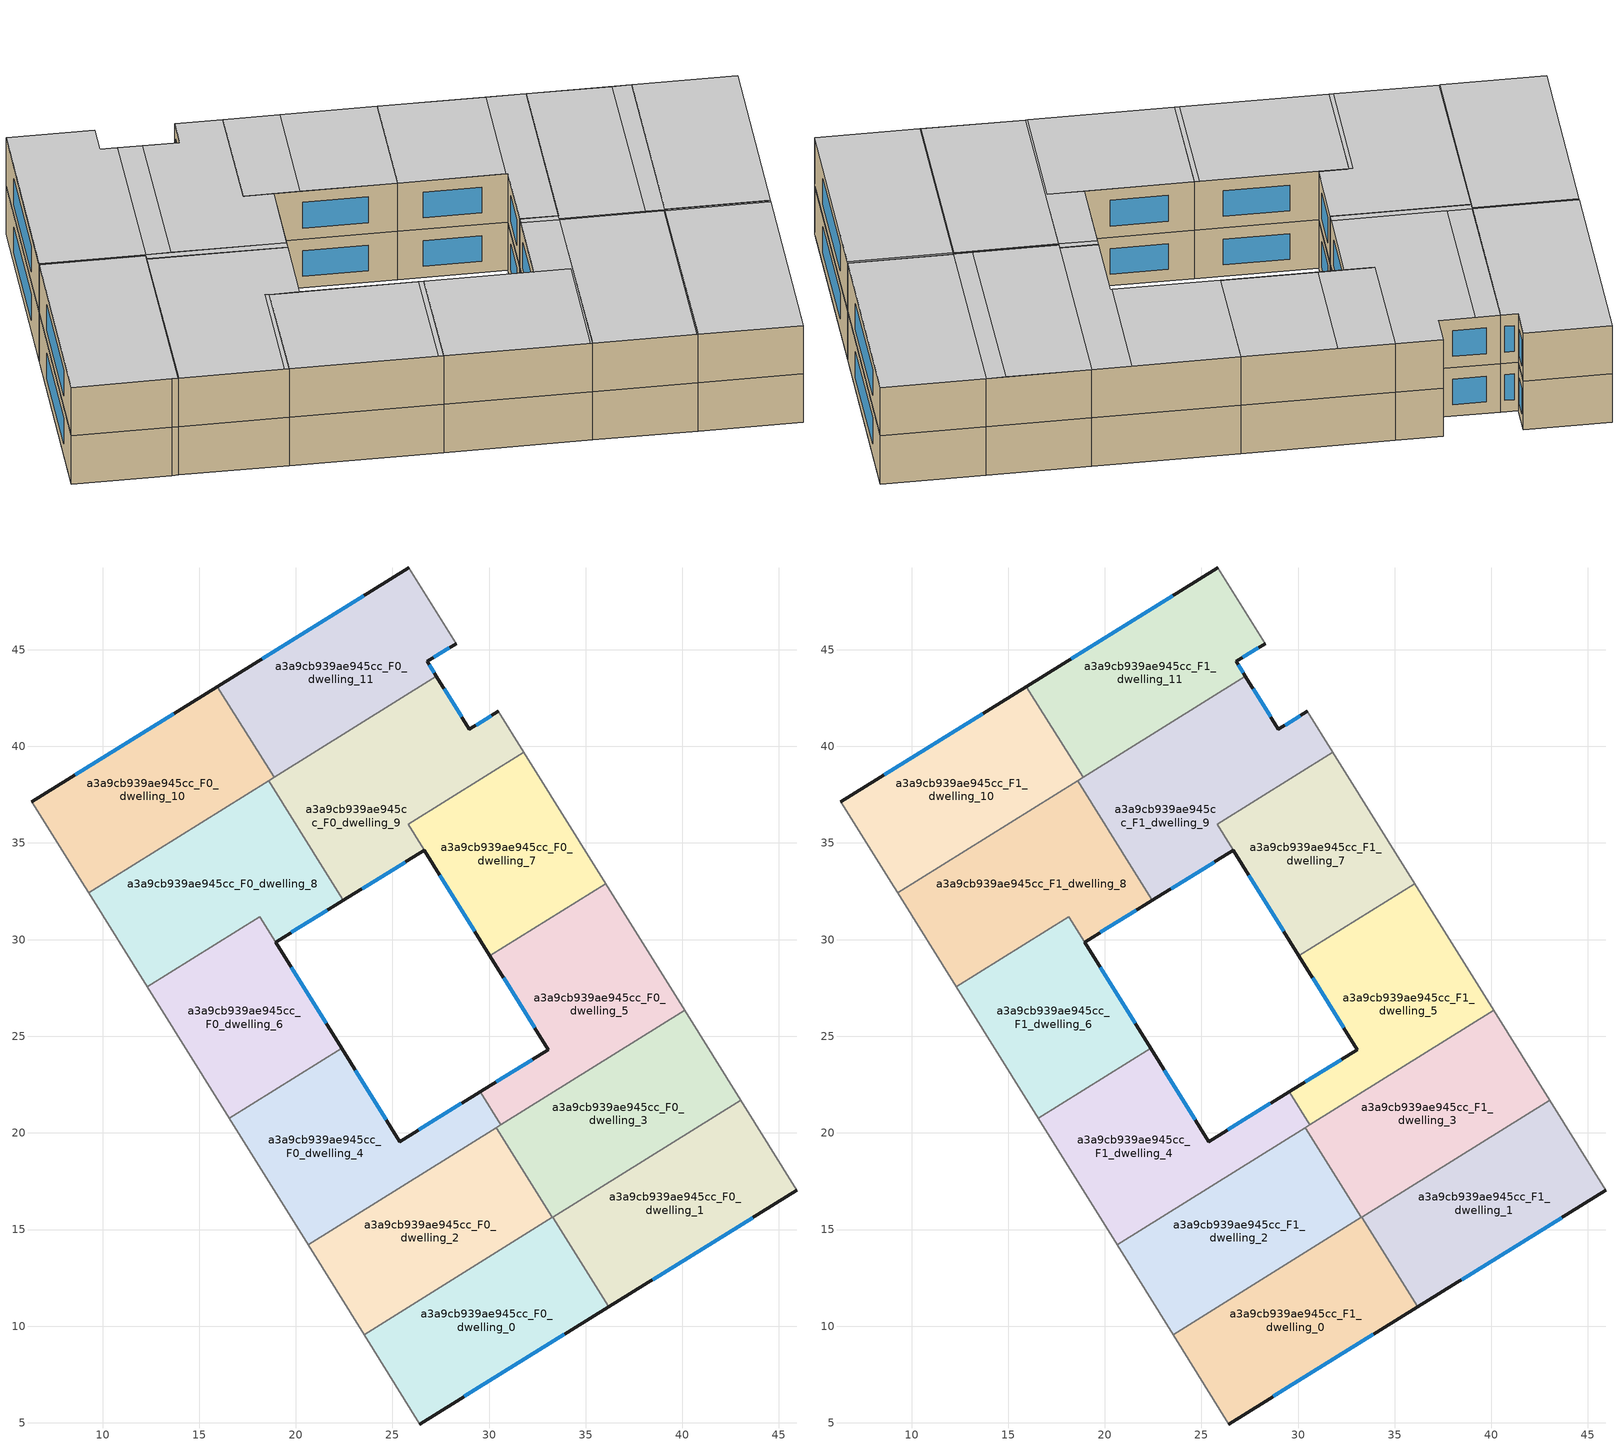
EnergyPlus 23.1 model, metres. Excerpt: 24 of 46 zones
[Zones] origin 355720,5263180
a3a9cb939ae945cc_F0_dwelling_0
 floor ground (EU_floor_Construction): 33.3,15.64 36.2,11 26.41,4.94 23.53,9.55 z0
 wall outside (EU_wall_Construction): 26.41,4.94 36.2,11 z0:3
 wall to a3a9cb939ae945cc_F0_dwelling_1 (EU_wall_Construction): 36.2,11 33.3,15.64 z0:3
 wall adiabatic (EU_wall_Construction): 23.53,9.55 26.41,4.94 z0:3
 wall to a3a9cb939ae945cc_F0_dwelling_2 (EU_wall_Construction): 33.27,15.62 23.53,9.55 z0:3
 wall to a3a9cb939ae945cc_F0_dwelling_3 (EU_wall_Construction): 33.3,15.64 33.27,15.62 z0:3
 window (EU_Window_Construction): 28.71,6.36 33.9,9.57 z0.7:2.3
a3a9cb939ae945cc_F0_dwelling_1
 floor ground (EU_floor_Construction): 43.01,21.69 45.93,17.02 36.2,11 33.3,15.64 z0
 wall outside (EU_wall_Construction): 36.2,11 45.93,17.02 z0:3
 wall adiabatic (EU_wall_Construction): 45.93,17.02 43.01,21.69 z0:3
 wall to a3a9cb939ae945cc_F0_dwelling_3 (EU_wall_Construction): 43.01,21.69 33.3,15.64 z0:3
 window (EU_Window_Construction): 38.48,12.41 43.64,15.61 z0.7:2.3
a3a9cb939ae945cc_F0_dwelling_10
 floor ground (EU_floor_Construction): 15.94,43.09 18.88,38.39 9.29,32.42 9.1,32.72 6.33,37.14 z0
 wall outside (EU_wall_Construction): 15.94,43.09 6.33,37.14 z0:3
 wall to a3a9cb939ae945cc_F0_dwelling_11 (EU_wall_Construction): 18.88,38.39 15.94,43.09 z0:3
 wall adiabatic (EU_wall_Construction): 6.33,37.14 9.1,32.72 9.29,32.42 z0:3
 wall to a3a9cb939ae945cc_F0_dwelling_8 (EU_wall_Construction): 9.29,32.42 18.61,38.22 z0:3
 wall to a3a9cb939ae945cc_F0_dwelling_9 (EU_wall_Construction): 18.61,38.22 18.88,38.39 z0:3
 window (EU_Window_Construction): 13.69,41.7 8.59,38.54 z0.7:2.3
a3a9cb939ae945cc_F0_dwelling_11
 floor ground (EU_floor_Construction): 25.85,49.23 28.29,45.32 26.79,44.39 27.27,43.62 18.88,38.39 15.94,43.09 z0
 wall outside (EU_wall_Construction): 25.85,49.23 15.94,43.09 / 27.27,43.62 26.79,44.39 28.29,45.32 z0:3
 wall adiabatic (EU_wall_Construction): 28.29,45.32 25.85,49.23 z0:3
 wall to a3a9cb939ae945cc_F0_dwelling_9 (EU_wall_Construction): 18.88,38.39 27.27,43.62 z0:3
 window (EU_Window_Construction): 23.52,47.79 18.27,44.54 / 27.15,44.61 27.94,45.1 / 27.16,43.8 26.91,44.21 z0.7:2.3
a3a9cb939ae945cc_F0_dwelling_2
 floor ground (EU_floor_Construction): 30.38,20.27 33.27,15.62 23.53,9.55 20.64,14.2 z0
 wall to a3a9cb939ae945cc_F0_dwelling_3 (EU_wall_Construction): 33.27,15.62 30.38,20.27 z0:3
 wall adiabatic (EU_wall_Construction): 20.64,14.2 23.53,9.55 z0:3
 wall to a3a9cb939ae945cc_F0_dwelling_4 (EU_wall_Construction): 30.38,20.27 20.64,14.2 z0:3
a3a9cb939ae945cc_F0_dwelling_3
 floor ground (EU_floor_Construction): 40.12,26.34 43.01,21.69 33.27,15.62 30.38,20.27 z0
 wall adiabatic (EU_wall_Construction): 43.01,21.69 40.12,26.34 z0:3
 wall to a3a9cb939ae945cc_F0_dwelling_5 (EU_wall_Construction): 40.12,26.34 30.61,20.41 z0:3
 wall to a3a9cb939ae945cc_F0_dwelling_4 (EU_wall_Construction): 30.61,20.42 30.38,20.27 z0:3
a3a9cb939ae945cc_F0_dwelling_4
 floor ground (EU_floor_Construction): 29.54,22.13 30.61,20.42 20.64,14.2 16.55,20.75 22.37,24.38 25.38,19.55 z0
 wall outside (EU_wall_Construction): 29.54,22.13 25.38,19.55 22.37,24.38 z0:3
 wall to a3a9cb939ae945cc_F0_dwelling_5 (EU_wall_Construction): 30.61,20.42 29.54,22.13 z0:3
 wall adiabatic (EU_wall_Construction): 16.55,20.75 20.64,14.2 z0:3
 wall to a3a9cb939ae945cc_F0_dwelling_6 (EU_wall_Construction): 22.37,24.38 16.55,20.75 z0:3
 window (EU_Window_Construction): 24.67,20.68 23.08,23.25 / 28.57,21.52 26.36,20.16 z0.7:2.3
a3a9cb939ae945cc_F0_dwelling_5
 floor ground (EU_floor_Construction): 36.03,32.89 40.12,26.34 30.61,20.42 29.54,22.13 33.07,24.31 30.04,29.16 z0
 wall outside (EU_wall_Construction): 30.04,29.16 33.07,24.31 29.54,22.13 z0:3
 wall adiabatic (EU_wall_Construction): 40.12,26.34 36.03,32.89 z0:3
 wall to a3a9cb939ae945cc_F0_dwelling_7 (EU_wall_Construction): 36.03,32.89 30.05,29.16 z0:3
 window (EU_Window_Construction): 30.75,28.02 32.36,25.45 / 32.24,23.8 30.37,22.64 z0.7:2.3
a3a9cb939ae945cc_F0_dwelling_6
 floor ground (EU_floor_Construction): 18.13,31.18 22.37,24.38 16.55,20.75 12.32,27.56 z0
 wall outside (EU_wall_Construction): 22.37,24.38 18.95,29.86 z0:3
 wall adiabatic (EU_wall_Construction): 12.32,27.56 16.55,20.75 z0:3
 wall to a3a9cb939ae945cc_F0_dwelling_8 (EU_wall_Construction): 18.95,29.86 18.13,31.18 12.32,27.56 z0:3
 window (EU_Window_Construction): 21.57,25.67 19.76,28.57 z0.7:2.3
a3a9cb939ae945cc_F0_dwelling_7
 floor ground (EU_floor_Construction): 31.79,39.69 36.03,32.89 30.05,29.16 25.81,35.97 z0
 wall to a3a9cb939ae945cc_F0_dwelling_9 (EU_wall_Construction): 31.79,39.69 25.81,35.97 30.05,29.16 z0:3
 wall adiabatic (EU_wall_Construction): 36.03,32.89 31.79,39.69 z0:3
a3a9cb939ae945cc_F0_dwelling_8
 floor ground (EU_floor_Construction): 18.61,38.22 21.63,33.36 22.46,32.03 18.95,29.86 18.13,31.18 12.32,27.56 9.29,32.42 z0
 wall outside (EU_wall_Construction): 18.95,29.86 22.46,32.03 z0:3
 wall adiabatic (EU_wall_Construction): 9.29,32.42 12.32,27.56 z0:3
 wall to a3a9cb939ae945cc_F0_dwelling_9 (EU_wall_Construction): 22.46,32.03 21.63,33.36 18.61,38.22 z0:3
 window (EU_Window_Construction): 19.78,30.37 21.63,31.52 z0.7:2.3
a3a9cb939ae945cc_F0_dwelling_9
 floor ground (EU_floor_Construction): 30.47,41.81 31.79,39.69 25.81,35.97 30.05,29.16 26.64,34.62 22.46,32.03 18.61,38.22 27.27,43.62 28.98,40.88 z0
 wall outside (EU_wall_Construction): 22.46,32.03 26.64,34.62 30.05,29.16 / 30.47,41.81 28.98,40.88 27.27,43.62 z0:3
 wall adiabatic (EU_wall_Construction): 31.79,39.69 30.47,41.81 z0:3
 window (EU_Window_Construction): 23.44,32.64 25.66,34.01 / 28.58,41.52 27.67,42.98 / 30.12,41.59 29.33,41.1 / 27.44,33.34 29.25,30.44 z0.7:2.3
a3a9cb939ae945cc_F1_dwelling_0
 floor to a3a9cb939ae945cc_F0_dwelling_0 (EU_floor_Construction): 33.3,15.64 36.2,11 26.41,4.94 23.53,9.55 z3
 wall outside (EU_wall_Construction): 26.41,4.94 36.2,11 z3:6
 wall to a3a9cb939ae945cc_F1_dwelling_1 (EU_wall_Construction): 36.2,11 33.3,15.64 z3:6
 wall adiabatic (EU_wall_Construction): 23.53,9.55 26.41,4.94 z3:6
 wall to a3a9cb939ae945cc_F1_dwelling_2 (EU_wall_Construction): 33.27,15.62 23.53,9.55 z3:6
 wall to a3a9cb939ae945cc_F1_dwelling_3 (EU_wall_Construction): 33.3,15.64 33.27,15.62 z3:6
 window (EU_Window_Construction): 28.71,6.36 33.9,9.57 z3.7:5.3
 ceiling to a3a9cb939ae945cc_F2_dwelling_5 (EU_floor_Construction): 36.09,10.93 33.19,15.57 23.53,9.55 26.41,4.94 z6
 ceiling to a3a9cb939ae945cc_F2_dwelling_10 (EU_floor_Construction): 36.2,11 33.3,15.64 33.19,15.58 36.09,10.93 z6
a3a9cb939ae945cc_F1_dwelling_1
 floor to a3a9cb939ae945cc_F0_dwelling_1 (EU_floor_Construction): 43.01,21.69 45.93,17.02 36.2,11 33.3,15.64 z3
 wall outside (EU_wall_Construction): 36.2,11 45.93,17.02 z3:6
 wall adiabatic (EU_wall_Construction): 45.93,17.02 43.01,21.69 z3:6
 wall to a3a9cb939ae945cc_F1_dwelling_3 (EU_wall_Construction): 43.01,21.69 33.3,15.64 z3:6
 window (EU_Window_Construction): 38.48,12.41 43.64,15.61 z3.7:5.3
 ceiling to a3a9cb939ae945cc_F2_dwelling_10 (EU_floor_Construction): 45.93,17.02 43.01,21.69 33.3,15.64 36.2,11 z6
a3a9cb939ae945cc_F1_dwelling_10
 floor to a3a9cb939ae945cc_F0_dwelling_10 (EU_floor_Construction): 15.94,43.09 18.88,38.39 9.29,32.42 9.1,32.72 6.33,37.14 z3
 wall outside (EU_wall_Construction): 15.94,43.09 6.33,37.14 z3:6
 wall to a3a9cb939ae945cc_F1_dwelling_11 (EU_wall_Construction): 18.88,38.39 15.94,43.09 z3:6
 wall adiabatic (EU_wall_Construction): 6.33,37.14 9.1,32.72 9.29,32.42 z3:6
 wall to a3a9cb939ae945cc_F1_dwelling_8 (EU_wall_Construction): 9.29,32.42 18.61,38.22 z3:6
 wall to a3a9cb939ae945cc_F1_dwelling_9 (EU_wall_Construction): 18.61,38.22 18.88,38.39 z3:6
 window (EU_Window_Construction): 13.69,41.7 8.59,38.54 z3.7:5.3
 ceiling to a3a9cb939ae945cc_F2_dwelling_0 (EU_floor_Construction): 18.85,38.43 15.94,43.09 6.33,37.14 9.1,32.72 9.18,32.59 9.27,32.45 z6
 ceiling to a3a9cb939ae945cc_F2_dwelling_1 (EU_floor_Construction): 18.88,38.39 18.85,38.43 9.27,32.45 9.29,32.42 z6
a3a9cb939ae945cc_F1_dwelling_11
 floor to a3a9cb939ae945cc_F0_dwelling_11 (EU_floor_Construction): 25.85,49.23 28.29,45.32 26.79,44.39 27.27,43.62 18.88,38.39 15.94,43.09 z3
 wall outside (EU_wall_Construction): 25.85,49.23 15.94,43.09 / 27.27,43.62 26.79,44.39 28.29,45.32 z3:6
 wall adiabatic (EU_wall_Construction): 28.29,45.32 25.85,49.23 z3:6
 wall to a3a9cb939ae945cc_F1_dwelling_9 (EU_wall_Construction): 18.88,38.39 27.27,43.62 z3:6
 window (EU_Window_Construction): 23.52,47.79 18.27,44.54 / 27.15,44.61 27.94,45.1 / 27.16,43.8 26.91,44.21 z3.7:5.3
 ceiling to a3a9cb939ae945cc_F2_dwelling_6 (EU_floor_Construction): 27.27,43.62 26.79,44.39 28.29,45.32 25.85,49.23 16.02,43.14 18.95,38.44 z6
 ceiling to a3a9cb939ae945cc_F2_dwelling_0 (EU_floor_Construction): 18.93,38.47 16.02,43.14 15.94,43.09 18.85,38.43 z6
a3a9cb939ae945cc_F1_dwelling_2
 floor to a3a9cb939ae945cc_F0_dwelling_2 (EU_floor_Construction): 30.38,20.27 33.27,15.62 23.53,9.55 20.64,14.2 z3
 wall to a3a9cb939ae945cc_F1_dwelling_3 (EU_wall_Construction): 33.27,15.62 30.38,20.27 z3:6
 wall adiabatic (EU_wall_Construction): 20.64,14.2 23.53,9.55 z3:6
 wall to a3a9cb939ae945cc_F1_dwelling_4 (EU_wall_Construction): 30.38,20.27 20.64,14.2 z3:6
 ceiling to a3a9cb939ae945cc_F2_dwelling_4 (EU_floor_Construction): 33.16,15.63 30.3,20.22 20.64,14.2 23.5,9.61 z6
 ceiling to a3a9cb939ae945cc_F2_dwelling_5 (EU_floor_Construction): 33.19,15.57 33.16,15.63 23.5,9.61 23.53,9.55 z6
 ceiling to a3a9cb939ae945cc_F2_dwelling_10 (EU_floor_Construction): 33.27,15.62 32.73,16.49 32.65,16.45 33.19,15.58 z6
 ceiling to a3a9cb939ae945cc_F2_dwelling_9 (EU_floor_Construction): 32.73,16.49 30.38,20.27 30.3,20.22 32.65,16.45 z6
a3a9cb939ae945cc_F1_dwelling_3
 floor to a3a9cb939ae945cc_F0_dwelling_3 (EU_floor_Construction): 40.12,26.34 43.01,21.69 33.27,15.62 30.38,20.27 z3
 wall adiabatic (EU_wall_Construction): 43.01,21.69 40.12,26.34 z3:6
 wall to a3a9cb939ae945cc_F1_dwelling_5 (EU_wall_Construction): 40.12,26.34 30.61,20.41 z3:6
 wall to a3a9cb939ae945cc_F1_dwelling_4 (EU_wall_Construction): 30.61,20.42 30.38,20.27 z3:6
 ceiling to a3a9cb939ae945cc_F2_dwelling_9 (EU_floor_Construction): 42.47,22.56 40.12,26.34 30.38,20.27 32.73,16.49 z6
 ceiling to a3a9cb939ae945cc_F2_dwelling_10 (EU_floor_Construction): 43.01,21.69 42.47,22.56 32.73,16.49 33.27,15.62 z6
a3a9cb939ae945cc_F1_dwelling_4
 floor to a3a9cb939ae945cc_F0_dwelling_4 (EU_floor_Construction): 29.54,22.13 30.61,20.42 20.64,14.2 16.55,20.75 22.37,24.38 25.38,19.55 z3
 wall outside (EU_wall_Construction): 29.54,22.13 25.38,19.55 22.37,24.38 z3:6
 wall to a3a9cb939ae945cc_F1_dwelling_5 (EU_wall_Construction): 30.61,20.42 29.54,22.13 z3:6
 wall adiabatic (EU_wall_Construction): 16.55,20.75 20.64,14.2 z3:6
 wall to a3a9cb939ae945cc_F1_dwelling_6 (EU_wall_Construction): 22.37,24.38 16.55,20.75 z3:6
 window (EU_Window_Construction): 24.67,20.68 23.08,23.25 / 28.57,21.52 26.36,20.16 z3.7:5.3
 ceiling to a3a9cb939ae945cc_F2_dwelling_3 (EU_floor_Construction): 26.4,17.92 22.37,24.38 16.55,20.75 20.58,14.29 z6
 ceiling to a3a9cb939ae945cc_F2_dwelling_4 (EU_floor_Construction): 26.4,17.92 20.58,14.29 20.64,14.2 30.3,20.22 29.23,21.93 25.38,19.55 z6
 ceiling to a3a9cb939ae945cc_F2_dwelling_9 (EU_floor_Construction): 30.61,20.42 29.54,22.13 29.23,21.93 30.3,20.22 z6
a3a9cb939ae945cc_F1_dwelling_5
 floor to a3a9cb939ae945cc_F0_dwelling_5 (EU_floor_Construction): 36.03,32.89 40.12,26.34 30.61,20.42 29.54,22.13 33.07,24.31 30.04,29.16 z3
 wall outside (EU_wall_Construction): 30.04,29.16 33.07,24.31 29.54,22.13 z3:6
 wall adiabatic (EU_wall_Construction): 40.12,26.34 36.03,32.89 z3:6
 wall to a3a9cb939ae945cc_F1_dwelling_7 (EU_wall_Construction): 36.03,32.89 30.05,29.16 z3:6
 window (EU_Window_Construction): 30.75,28.02 32.36,25.45 / 32.24,23.8 30.37,22.64 z3.7:5.3
 ceiling to a3a9cb939ae945cc_F2_dwelling_8 (EU_floor_Construction): 39.01,28.12 36.03,32.89 30.04,29.16 33.01,24.39 z6
 ceiling to a3a9cb939ae945cc_F2_dwelling_9 (EU_floor_Construction): 40.12,26.34 39.01,28.12 33.01,24.39 33.07,24.31 29.54,22.13 30.61,20.42 z6
a3a9cb939ae945cc_F1_dwelling_6
 floor to a3a9cb939ae945cc_F0_dwelling_6 (EU_floor_Construction): 18.13,31.18 22.37,24.38 16.55,20.75 12.32,27.56 z3
 wall outside (EU_wall_Construction): 22.37,24.38 18.95,29.86 z3:6
 wall adiabatic (EU_wall_Construction): 12.32,27.56 16.55,20.75 z3:6
 wall to a3a9cb939ae945cc_F1_dwelling_8 (EU_wall_Construction): 18.95,29.86 18.13,31.18 12.32,27.56 z3:6
 window (EU_Window_Construction): 21.57,25.67 19.76,28.57 z3.7:5.3
 ceiling to a3a9cb939ae945cc_F2_dwelling_2 (EU_floor_Construction): 22.22,24.62 18.12,31.18 12.32,27.56 16.4,21 z6
 ceiling to a3a9cb939ae945cc_F2_dwelling_3 (EU_floor_Construction): 22.37,24.38 22.22,24.62 16.4,21 16.55,20.75 z6
 roof outside (EU_roof_Construction): 22.37,24.38 18.13,31.18 22.22,24.62 z6
a3a9cb939ae945cc_F1_dwelling_7
 floor to a3a9cb939ae945cc_F0_dwelling_7 (EU_floor_Construction): 31.79,39.69 36.03,32.89 30.05,29.16 25.81,35.97 z3
 wall to a3a9cb939ae945cc_F1_dwelling_9 (EU_wall_Construction): 31.79,39.69 25.81,35.97 30.05,29.16 z3:6
 wall adiabatic (EU_wall_Construction): 36.03,32.89 31.79,39.69 z3:6
 ceiling to a3a9cb939ae945cc_F2_dwelling_7 (EU_floor_Construction): 33.35,37.19 31.79,39.69 25.81,35.97 27.37,33.46 z6
 ceiling to a3a9cb939ae945cc_F2_dwelling_8 (EU_floor_Construction): 36.03,32.89 33.35,37.19 27.37,33.46 30.05,29.16 z6
a3a9cb939ae945cc_F1_dwelling_8
 floor to a3a9cb939ae945cc_F0_dwelling_8 (EU_floor_Construction): 18.61,38.22 21.63,33.36 22.46,32.03 18.95,29.86 18.13,31.18 12.32,27.56 9.29,32.42 z3
 wall outside (EU_wall_Construction): 18.95,29.86 22.46,32.03 z3:6
 wall adiabatic (EU_wall_Construction): 9.29,32.42 12.32,27.56 z3:6
 wall to a3a9cb939ae945cc_F1_dwelling_9 (EU_wall_Construction): 22.46,32.03 21.63,33.36 18.61,38.22 z3:6
 window (EU_Window_Construction): 19.78,30.37 21.63,31.52 z3.7:5.3
 ceiling to a3a9cb939ae945cc_F2_dwelling_1 (EU_floor_Construction): 18.95,29.86 22.46,32.03 21.63,33.36 18.61,38.22 9.29,32.42 12.19,27.77 17.99,31.38 18.13,31.18 z6
 ceiling to a3a9cb939ae945cc_F2_dwelling_2 (EU_floor_Construction): 18.12,31.18 17.99,31.38 12.19,27.77 12.32,27.56 z6
a3a9cb939ae945cc_F1_dwelling_9
 floor to a3a9cb939ae945cc_F0_dwelling_9 (EU_floor_Construction): 30.47,41.81 31.79,39.69 25.81,35.97 30.05,29.16 26.64,34.62 22.46,32.03 18.61,38.22 27.27,43.62 28.98,40.88 z3
 wall outside (EU_wall_Construction): 22.46,32.03 26.64,34.62 30.05,29.16 / 30.47,41.81 28.98,40.88 27.27,43.62 z3:6
 wall adiabatic (EU_wall_Construction): 31.79,39.69 30.47,41.81 z3:6
 window (EU_Window_Construction): 23.44,32.64 25.66,34.01 / 28.58,41.52 27.67,42.98 / 30.12,41.59 29.33,41.1 / 27.44,33.34 29.25,30.44 z3.7:5.3
 ceiling to a3a9cb939ae945cc_F2_dwelling_7 (EU_floor_Construction): 27.23,33.68 25.81,35.97 31.79,39.69 30.47,41.81 28.98,40.88 27.98,42.49 19.65,37.31 22.81,32.25 26.64,34.62 z6
 ceiling to a3a9cb939ae945cc_F2_dwelling_1 (EU_floor_Construction): 22.81,32.25 18.95,38.44 18.61,38.22 22.46,32.03 z6
 ceiling to a3a9cb939ae945cc_F2_dwelling_6 (EU_floor_Construction): 27.98,42.49 27.27,43.62 18.95,38.43 19.65,37.31 z6
 roof outside (EU_roof_Construction): 30.05,29.16 25.81,35.97 27.23,33.68 z6
[Building]
EU S2 Campaign: North Axis=0; Terrain=City; Solar Distribution=FullExterior
[Site:Location]
Budapest.Ferenc.Liszt.Intl.AP: Latitude=47.437; Longitude=19.256; Time Zone=1; Elevation=185
[SizingPeriod:WeatherFileDays]
AnnualSizingPeriod: Begin Month=1; Begin Day of Month=1; End Month=12; End Day of Month=31; Day of Week for Start Day=Monday; Use Weather File Daylight Saving Period=No; Use Weather File Rain and Snow Indicators=No
[MATERIAL]
EU_InternalMass_Material: Roughness=MediumRough; Thickness=0.1; Conductivity=1; Density=1800; Specific Heat=900; Thermal Absorptance=0.9; Solar Absorptance=0.7; Visible Absorptance=0.7
[MATERIAL:NOMASS] Roughness=MediumRough; Thermal Absorptance=0.9; Solar Absorptance=0.7; Visible Absorptance=0.7
Name | Thermal Resistance
EU_wall_NoMass | 0.832559
EU_roof_NoMass | 1.39638
EU_floor_NoMass | 0.872794
[WINDOWMATERIAL:SIMPLEGLAZINGSYSTEM]
EU_Window_SimpleGlazing: UFactor=2.79869; Solar Heat Gain Coefficient=0.75; Visible Transmittance=0.75
[CONSTRUCTION]
EU_wall_Construction: EU_wall_NoMass
EU_roof_Construction: EU_roof_NoMass
EU_floor_Construction: EU_floor_NoMass
EU_Window_Construction: EU_Window_SimpleGlazing
EU_InternalMass_Construction: EU_InternalMass_Material
[ZONE] Type=1; Multiplier=1; Ceiling Height=autocalculate; Floor Area=autocalculate; Part of Total Floor Area=Yes
Name | Volume
a3a9cb939ae945cc_F0_dwelling_0; a3a9cb939ae945cc_F1_dwelling_0 | 188.51
a3a9cb939ae945cc_F0_dwelling_1; a3a9cb939ae945cc_F1_dwelling_1 | 188.513
a3a9cb939ae945cc_F0_dwelling_10; a3a9cb939ae945cc_F1_dwelling_10 | 188.502
a3a9cb939ae945cc_F0_dwelling_11; a3a9cb939ae945cc_F1_dwelling_11 | 188.484
a3a9cb939ae945cc_F0_dwelling_2; a3a9cb939ae945cc_F1_dwelling_2 | 188.498
a3a9cb939ae945cc_F0_dwelling_3; a3a9cb939ae945cc_F1_dwelling_3 | 188.504
a3a9cb939ae945cc_F0_dwelling_4; a3a9cb939ae945cc_F1_dwelling_4 | 188.501
a3a9cb939ae945cc_F0_dwelling_5; a3a9cb939ae945cc_F1_dwelling_5 | 188.506
a3a9cb939ae945cc_F0_dwelling_6; a3a9cb939ae945cc_F1_dwelling_6 | 164.77
a3a9cb939ae945cc_F0_dwelling_7; a3a9cb939ae945cc_F1_dwelling_7 | 169.52
a3a9cb939ae945cc_F0_dwelling_8; a3a9cb939ae945cc_F1_dwelling_8 | 207.82
a3a9cb939ae945cc_F0_dwelling_9; a3a9cb939ae945cc_F1_dwelling_9 | 211.817
[INTERNALMASS] Construction=EU_InternalMass_Construction
Name | Zone or ZoneList | Surface Area
a3a9cb939ae945cc_F0_dwelling_0_EU_InternalMass | a3a9cb939ae945cc_F0_dwelling_0 | 62.8369
a3a9cb939ae945cc_F0_dwelling_1_EU_InternalMass | a3a9cb939ae945cc_F0_dwelling_1 | 62.8376
a3a9cb939ae945cc_F0_dwelling_2_EU_InternalMass | a3a9cb939ae945cc_F0_dwelling_2 | 62.8328
a3a9cb939ae945cc_F0_dwelling_3_EU_InternalMass | a3a9cb939ae945cc_F0_dwelling_3 | 62.8347
a3a9cb939ae945cc_F0_dwelling_4_EU_InternalMass | a3a9cb939ae945cc_F0_dwelling_4 | 62.8338
a3a9cb939ae945cc_F0_dwelling_5_EU_InternalMass | a3a9cb939ae945cc_F0_dwelling_5 | 62.8354
a3a9cb939ae945cc_F0_dwelling_6_EU_InternalMass | a3a9cb939ae945cc_F0_dwelling_6 | 54.9252
a3a9cb939ae945cc_F0_dwelling_7_EU_InternalMass | a3a9cb939ae945cc_F0_dwelling_7 | 56.5069
a3a9cb939ae945cc_F0_dwelling_8_EU_InternalMass | a3a9cb939ae945cc_F0_dwelling_8 | 69.2756
a3a9cb939ae945cc_F0_dwelling_9_EU_InternalMass | a3a9cb939ae945cc_F0_dwelling_9 | 70.623
a3a9cb939ae945cc_F0_dwelling_10_EU_InternalMass | a3a9cb939ae945cc_F0_dwelling_10 | 62.834
a3a9cb939ae945cc_F0_dwelling_11_EU_InternalMass | a3a9cb939ae945cc_F0_dwelling_11 | 62.8281
a3a9cb939ae945cc_F1_dwelling_0_EU_InternalMass | a3a9cb939ae945cc_F1_dwelling_0 | 62.8369
a3a9cb939ae945cc_F1_dwelling_1_EU_InternalMass | a3a9cb939ae945cc_F1_dwelling_1 | 62.8376
a3a9cb939ae945cc_F1_dwelling_2_EU_InternalMass | a3a9cb939ae945cc_F1_dwelling_2 | 62.8328
a3a9cb939ae945cc_F1_dwelling_3_EU_InternalMass | a3a9cb939ae945cc_F1_dwelling_3 | 62.8347
a3a9cb939ae945cc_F1_dwelling_4_EU_InternalMass | a3a9cb939ae945cc_F1_dwelling_4 | 62.8338
a3a9cb939ae945cc_F1_dwelling_5_EU_InternalMass | a3a9cb939ae945cc_F1_dwelling_5 | 62.8354
a3a9cb939ae945cc_F1_dwelling_6_EU_InternalMass | a3a9cb939ae945cc_F1_dwelling_6 | 54.9252
a3a9cb939ae945cc_F1_dwelling_7_EU_InternalMass | a3a9cb939ae945cc_F1_dwelling_7 | 56.5069
a3a9cb939ae945cc_F1_dwelling_8_EU_InternalMass | a3a9cb939ae945cc_F1_dwelling_8 | 69.2756
a3a9cb939ae945cc_F1_dwelling_9_EU_InternalMass | a3a9cb939ae945cc_F1_dwelling_9 | 70.623
a3a9cb939ae945cc_F1_dwelling_10_EU_InternalMass | a3a9cb939ae945cc_F1_dwelling_10 | 62.834
a3a9cb939ae945cc_F1_dwelling_11_EU_InternalMass | a3a9cb939ae945cc_F1_dwelling_11 | 62.8281
[OTHEREQUIPMENT] Fuel Type=Electricity; Design Level Calculation Method=Watts/Area; Power per Zone Floor Area=1; Fraction Latent=0; Fraction Radiant=0; Fraction Lost=0; Carbon Dioxide Generation Rate=0; EndUse Subcategory=EU_Step8_InternalGains
Name | Zone or ZoneList or Space or SpaceList | Schedule
EU_Step8_InternalGain_a3a9cb939ae945cc_F0_dwelling_0_f000 | a3a9cb939ae945cc_F0_dwelling_0 | EU_Step8_GainSchedule_a3a9cb939ae945cc_F0_dwelling_0_f000
EU_Step8_InternalGain_a3a9cb939ae945cc_F0_dwelling_1_f000 | a3a9cb939ae945cc_F0_dwelling_1 | EU_Step8_GainSchedule_a3a9cb939ae945cc_F0_dwelling_1_f000
EU_Step8_InternalGain_a3a9cb939ae945cc_F0_dwelling_2_f000 | a3a9cb939ae945cc_F0_dwelling_2 | EU_Step8_GainSchedule_a3a9cb939ae945cc_F0_dwelling_2_f000
EU_Step8_InternalGain_a3a9cb939ae945cc_F0_dwelling_3_f000 | a3a9cb939ae945cc_F0_dwelling_3 | EU_Step8_GainSchedule_a3a9cb939ae945cc_F0_dwelling_3_f000
EU_Step8_InternalGain_a3a9cb939ae945cc_F0_dwelling_4_f000 | a3a9cb939ae945cc_F0_dwelling_4 | EU_Step8_GainSchedule_a3a9cb939ae945cc_F0_dwelling_4_f000
EU_Step8_InternalGain_a3a9cb939ae945cc_F0_dwelling_5_f000 | a3a9cb939ae945cc_F0_dwelling_5 | EU_Step8_GainSchedule_a3a9cb939ae945cc_F0_dwelling_5_f000
EU_Step8_InternalGain_a3a9cb939ae945cc_F0_dwelling_6_f000 | a3a9cb939ae945cc_F0_dwelling_6 | EU_Step8_GainSchedule_a3a9cb939ae945cc_F0_dwelling_6_f000
EU_Step8_InternalGain_a3a9cb939ae945cc_F0_dwelling_7_f000 | a3a9cb939ae945cc_F0_dwelling_7 | EU_Step8_GainSchedule_a3a9cb939ae945cc_F0_dwelling_7_f000
EU_Step8_InternalGain_a3a9cb939ae945cc_F0_dwelling_8_f000 | a3a9cb939ae945cc_F0_dwelling_8 | EU_Step8_GainSchedule_a3a9cb939ae945cc_F0_dwelling_8_f000
EU_Step8_InternalGain_a3a9cb939ae945cc_F0_dwelling_9_f000 | a3a9cb939ae945cc_F0_dwelling_9 | EU_Step8_GainSchedule_a3a9cb939ae945cc_F0_dwelling_9_f000
EU_Step8_InternalGain_a3a9cb939ae945cc_F0_dwelling_10_f000 | a3a9cb939ae945cc_F0_dwelling_10 | EU_Step8_GainSchedule_a3a9cb939ae945cc_F0_dwelling_10_f000
EU_Step8_InternalGain_a3a9cb939ae945cc_F0_dwelling_11_f000 | a3a9cb939ae945cc_F0_dwelling_11 | EU_Step8_GainSchedule_a3a9cb939ae945cc_F0_dwelling_11_f000
EU_Step8_InternalGain_a3a9cb939ae945cc_F1_dwelling_0_f000 | a3a9cb939ae945cc_F1_dwelling_0 | EU_Step8_GainSchedule_a3a9cb939ae945cc_F1_dwelling_0_f000
EU_Step8_InternalGain_a3a9cb939ae945cc_F1_dwelling_1_f000 | a3a9cb939ae945cc_F1_dwelling_1 | EU_Step8_GainSchedule_a3a9cb939ae945cc_F1_dwelling_1_f000
EU_Step8_InternalGain_a3a9cb939ae945cc_F1_dwelling_2_f000 | a3a9cb939ae945cc_F1_dwelling_2 | EU_Step8_GainSchedule_a3a9cb939ae945cc_F1_dwelling_2_f000
EU_Step8_InternalGain_a3a9cb939ae945cc_F1_dwelling_3_f000 | a3a9cb939ae945cc_F1_dwelling_3 | EU_Step8_GainSchedule_a3a9cb939ae945cc_F1_dwelling_3_f000
EU_Step8_InternalGain_a3a9cb939ae945cc_F1_dwelling_4_f000 | a3a9cb939ae945cc_F1_dwelling_4 | EU_Step8_GainSchedule_a3a9cb939ae945cc_F1_dwelling_4_f000
EU_Step8_InternalGain_a3a9cb939ae945cc_F1_dwelling_5_f000 | a3a9cb939ae945cc_F1_dwelling_5 | EU_Step8_GainSchedule_a3a9cb939ae945cc_F1_dwelling_5_f000
EU_Step8_InternalGain_a3a9cb939ae945cc_F1_dwelling_6_f000 | a3a9cb939ae945cc_F1_dwelling_6 | EU_Step8_GainSchedule_a3a9cb939ae945cc_F1_dwelling_6_f000
EU_Step8_InternalGain_a3a9cb939ae945cc_F1_dwelling_7_f000 | a3a9cb939ae945cc_F1_dwelling_7 | EU_Step8_GainSchedule_a3a9cb939ae945cc_F1_dwelling_7_f000
EU_Step8_InternalGain_a3a9cb939ae945cc_F1_dwelling_8_f000 | a3a9cb939ae945cc_F1_dwelling_8 | EU_Step8_GainSchedule_a3a9cb939ae945cc_F1_dwelling_8_f000
EU_Step8_InternalGain_a3a9cb939ae945cc_F1_dwelling_9_f000 | a3a9cb939ae945cc_F1_dwelling_9 | EU_Step8_GainSchedule_a3a9cb939ae945cc_F1_dwelling_9_f000
EU_Step8_InternalGain_a3a9cb939ae945cc_F1_dwelling_10_f000 | a3a9cb939ae945cc_F1_dwelling_10 | EU_Step8_GainSchedule_a3a9cb939ae945cc_F1_dwelling_10_f000
EU_Step8_InternalGain_a3a9cb939ae945cc_F1_dwelling_11_f000 | a3a9cb939ae945cc_F1_dwelling_11 | EU_Step8_GainSchedule_a3a9cb939ae945cc_F1_dwelling_11_f000
[ZONEVENTILATION:DESIGNFLOWRATE] Schedule=EU_AlwaysOn; Design Flow Rate Calculation Method=AirChanges/Hour; Air Changes per Hour=0.475469; Ventilation Type=Natural; Fan Pressure Rise=0; Fan Total Efficiency=1; Constant Term Coefficient=1; Temperature Term Coefficient=0; Velocity Term Coefficient=0; Velocity Squared Term Coefficient=0; Minimum Indoor Temperature=-100; Maximum Indoor Temperature=100; Delta Temperature=-100; Minimum Outdoor Temperature=-100; Maximum Outdoor Temperature=100; Maximum Wind Speed=40
Name | Zone or ZoneList or Space or SpaceList
EU_ConstantAir_a3a9cb939ae945cc_F0_dwelling_0 | a3a9cb939ae945cc_F0_dwelling_0
EU_ConstantAir_a3a9cb939ae945cc_F0_dwelling_1 | a3a9cb939ae945cc_F0_dwelling_1
EU_ConstantAir_a3a9cb939ae945cc_F0_dwelling_2 | a3a9cb939ae945cc_F0_dwelling_2
EU_ConstantAir_a3a9cb939ae945cc_F0_dwelling_3 | a3a9cb939ae945cc_F0_dwelling_3
EU_ConstantAir_a3a9cb939ae945cc_F0_dwelling_4 | a3a9cb939ae945cc_F0_dwelling_4
EU_ConstantAir_a3a9cb939ae945cc_F0_dwelling_5 | a3a9cb939ae945cc_F0_dwelling_5
EU_ConstantAir_a3a9cb939ae945cc_F0_dwelling_6 | a3a9cb939ae945cc_F0_dwelling_6
EU_ConstantAir_a3a9cb939ae945cc_F0_dwelling_7 | a3a9cb939ae945cc_F0_dwelling_7
EU_ConstantAir_a3a9cb939ae945cc_F0_dwelling_8 | a3a9cb939ae945cc_F0_dwelling_8
EU_ConstantAir_a3a9cb939ae945cc_F0_dwelling_9 | a3a9cb939ae945cc_F0_dwelling_9
EU_ConstantAir_a3a9cb939ae945cc_F0_dwelling_10 | a3a9cb939ae945cc_F0_dwelling_10
EU_ConstantAir_a3a9cb939ae945cc_F0_dwelling_11 | a3a9cb939ae945cc_F0_dwelling_11
EU_ConstantAir_a3a9cb939ae945cc_F1_dwelling_0 | a3a9cb939ae945cc_F1_dwelling_0
EU_ConstantAir_a3a9cb939ae945cc_F1_dwelling_1 | a3a9cb939ae945cc_F1_dwelling_1
EU_ConstantAir_a3a9cb939ae945cc_F1_dwelling_2 | a3a9cb939ae945cc_F1_dwelling_2
EU_ConstantAir_a3a9cb939ae945cc_F1_dwelling_3 | a3a9cb939ae945cc_F1_dwelling_3
EU_ConstantAir_a3a9cb939ae945cc_F1_dwelling_4 | a3a9cb939ae945cc_F1_dwelling_4
EU_ConstantAir_a3a9cb939ae945cc_F1_dwelling_5 | a3a9cb939ae945cc_F1_dwelling_5
EU_ConstantAir_a3a9cb939ae945cc_F1_dwelling_6 | a3a9cb939ae945cc_F1_dwelling_6
EU_ConstantAir_a3a9cb939ae945cc_F1_dwelling_7 | a3a9cb939ae945cc_F1_dwelling_7
EU_ConstantAir_a3a9cb939ae945cc_F1_dwelling_8 | a3a9cb939ae945cc_F1_dwelling_8
EU_ConstantAir_a3a9cb939ae945cc_F1_dwelling_9 | a3a9cb939ae945cc_F1_dwelling_9
EU_ConstantAir_a3a9cb939ae945cc_F1_dwelling_10 | a3a9cb939ae945cc_F1_dwelling_10
EU_ConstantAir_a3a9cb939ae945cc_F1_dwelling_11 | a3a9cb939ae945cc_F1_dwelling_11
[HVACTEMPLATE:THERMOSTAT] Constant Heating Setpoint=20; Constant Cooling Setpoint=50
EU_HeatOnly_a3a9cb939ae945cc_F0_dwelling_0; EU_HeatOnly_a3a9cb939ae945cc_F0_dwelling_1; EU_HeatOnly_a3a9cb939ae945cc_F0_dwelling_2; EU_HeatOnly_a3a9cb939ae945cc_F0_dwelling_3; EU_HeatOnly_a3a9cb939ae945cc_F0_dwelling_4; EU_HeatOnly_a3a9cb939ae945cc_F0_dwelling_5; EU_HeatOnly_a3a9cb939ae945cc_F0_dwelling_6; EU_HeatOnly_a3a9cb939ae945cc_F0_dwelling_7; EU_HeatOnly_a3a9cb939ae945cc_F0_dwelling_8; EU_HeatOnly_a3a9cb939ae945cc_F0_dwelling_9; EU_HeatOnly_a3a9cb939ae945cc_F0_dwelling_10; EU_HeatOnly_a3a9cb939ae945cc_F0_dwelling_11; EU_HeatOnly_a3a9cb939ae945cc_F1_dwelling_0; EU_HeatOnly_a3a9cb939ae945cc_F1_dwelling_1; EU_HeatOnly_a3a9cb939ae945cc_F1_dwelling_2; EU_HeatOnly_a3a9cb939ae945cc_F1_dwelling_3; EU_HeatOnly_a3a9cb939ae945cc_F1_dwelling_4; EU_HeatOnly_a3a9cb939ae945cc_F1_dwelling_5; EU_HeatOnly_a3a9cb939ae945cc_F1_dwelling_6; EU_HeatOnly_a3a9cb939ae945cc_F1_dwelling_7; EU_HeatOnly_a3a9cb939ae945cc_F1_dwelling_8; EU_HeatOnly_a3a9cb939ae945cc_F1_dwelling_9; EU_HeatOnly_a3a9cb939ae945cc_F1_dwelling_10; EU_HeatOnly_a3a9cb939ae945cc_F1_dwelling_11; EU_HeatOnly_a3a9cb939ae945cc_F2_dwelling_0; EU_HeatOnly_a3a9cb939ae945cc_F2_dwelling_1; EU_HeatOnly_a3a9cb939ae945cc_F2_dwelling_2; EU_HeatOnly_a3a9cb939ae945cc_F2_dwelling_3; EU_HeatOnly_a3a9cb939ae945cc_F2_dwelling_4; EU_HeatOnly_a3a9cb939ae945cc_F2_dwelling_5; EU_HeatOnly_a3a9cb939ae945cc_F2_dwelling_6; EU_HeatOnly_a3a9cb939ae945cc_F2_dwelling_7; EU_HeatOnly_a3a9cb939ae945cc_F2_dwelling_8; EU_HeatOnly_a3a9cb939ae945cc_F2_dwelling_9; EU_HeatOnly_a3a9cb939ae945cc_F2_dwelling_10; EU_HeatOnly_a3a9cb939ae945cc_F3_dwelling_0; EU_HeatOnly_a3a9cb939ae945cc_F3_dwelling_1; EU_HeatOnly_a3a9cb939ae945cc_F3_dwelling_2; EU_HeatOnly_a3a9cb939ae945cc_F3_dwelling_3; EU_HeatOnly_a3a9cb939ae945cc_F3_dwelling_4; EU_HeatOnly_a3a9cb939ae945cc_F3_dwelling_5; EU_HeatOnly_a3a9cb939ae945cc_F3_dwelling_6; EU_HeatOnly_a3a9cb939ae945cc_F3_dwelling_7; EU_HeatOnly_a3a9cb939ae945cc_F3_dwelling_8; EU_HeatOnly_a3a9cb939ae945cc_F3_dwelling_9; EU_HeatOnly_a3a9cb939ae945cc_F3_dwelling_10
[HVACTEMPLATE:ZONE:IDEALLOADSAIRSYSTEM] System Availability Schedule=EU_AlwaysOn; Maximum Heating Supply Air Temperature=50; Minimum Cooling Supply Air Temperature=13; Maximum Heating Supply Air Humidity Ratio=0.0156; Minimum Cooling Supply Air Humidity Ratio=0.0077; Heating Limit=NoLimit; Cooling Limit=NoLimit; Heating Availability Schedule=EU_AlwaysOn; Cooling Availability Schedule=EU_CoolingOff; Dehumidification Control Type=ConstantSensibleHeatRatio; Cooling Sensible Heat Ratio=0.7; Dehumidification Setpoint=60; Humidification Control Type=None; Humidification Setpoint=30; Outdoor Air Method=None; Outdoor Air Flow Rate per Person=0.00944; Outdoor Air Flow Rate per Zone Floor Area=0; Outdoor Air Flow Rate per Zone=0; Demand Controlled Ventilation Type=None; Outdoor Air Economizer Type=NoEconomizer; Heat Recovery Type=None; Sensible Heat Recovery Effectiveness=0.7; Latent Heat Recovery Effectiveness=0.65
Name | Template Thermostat
a3a9cb939ae945cc_F0_dwelling_0 | EU_HeatOnly_a3a9cb939ae945cc_F0_dwelling_0
a3a9cb939ae945cc_F0_dwelling_1 | EU_HeatOnly_a3a9cb939ae945cc_F0_dwelling_1
a3a9cb939ae945cc_F0_dwelling_2 | EU_HeatOnly_a3a9cb939ae945cc_F0_dwelling_2
a3a9cb939ae945cc_F0_dwelling_3 | EU_HeatOnly_a3a9cb939ae945cc_F0_dwelling_3
a3a9cb939ae945cc_F0_dwelling_4 | EU_HeatOnly_a3a9cb939ae945cc_F0_dwelling_4
a3a9cb939ae945cc_F0_dwelling_5 | EU_HeatOnly_a3a9cb939ae945cc_F0_dwelling_5
a3a9cb939ae945cc_F0_dwelling_6 | EU_HeatOnly_a3a9cb939ae945cc_F0_dwelling_6
a3a9cb939ae945cc_F0_dwelling_7 | EU_HeatOnly_a3a9cb939ae945cc_F0_dwelling_7
a3a9cb939ae945cc_F0_dwelling_8 | EU_HeatOnly_a3a9cb939ae945cc_F0_dwelling_8
a3a9cb939ae945cc_F0_dwelling_9 | EU_HeatOnly_a3a9cb939ae945cc_F0_dwelling_9
a3a9cb939ae945cc_F0_dwelling_10 | EU_HeatOnly_a3a9cb939ae945cc_F0_dwelling_10
a3a9cb939ae945cc_F0_dwelling_11 | EU_HeatOnly_a3a9cb939ae945cc_F0_dwelling_11
a3a9cb939ae945cc_F1_dwelling_0 | EU_HeatOnly_a3a9cb939ae945cc_F1_dwelling_0
a3a9cb939ae945cc_F1_dwelling_1 | EU_HeatOnly_a3a9cb939ae945cc_F1_dwelling_1
a3a9cb939ae945cc_F1_dwelling_2 | EU_HeatOnly_a3a9cb939ae945cc_F1_dwelling_2
a3a9cb939ae945cc_F1_dwelling_3 | EU_HeatOnly_a3a9cb939ae945cc_F1_dwelling_3
a3a9cb939ae945cc_F1_dwelling_4 | EU_HeatOnly_a3a9cb939ae945cc_F1_dwelling_4
a3a9cb939ae945cc_F1_dwelling_5 | EU_HeatOnly_a3a9cb939ae945cc_F1_dwelling_5
a3a9cb939ae945cc_F1_dwelling_6 | EU_HeatOnly_a3a9cb939ae945cc_F1_dwelling_6
a3a9cb939ae945cc_F1_dwelling_7 | EU_HeatOnly_a3a9cb939ae945cc_F1_dwelling_7
a3a9cb939ae945cc_F1_dwelling_8 | EU_HeatOnly_a3a9cb939ae945cc_F1_dwelling_8
a3a9cb939ae945cc_F1_dwelling_9 | EU_HeatOnly_a3a9cb939ae945cc_F1_dwelling_9
a3a9cb939ae945cc_F1_dwelling_10 | EU_HeatOnly_a3a9cb939ae945cc_F1_dwelling_10
a3a9cb939ae945cc_F1_dwelling_11 | EU_HeatOnly_a3a9cb939ae945cc_F1_dwelling_11
[SIZING:ZONE] Zone Cooling Design Supply Air Temperature Input Method=SupplyAirTemperature; Zone Cooling Design Supply Air Temperature=13; Zone Heating Design Supply Air Temperature Input Method=SupplyAirTemperature; Zone Heating Design Supply Air Temperature=50; Zone Cooling Design Supply Air Humidity Ratio=0.008; Zone Heating Design Supply Air Humidity Ratio=0.008; Cooling Design Air Flow Method=DesignDay; Cooling Design Air Flow Rate=0; Cooling Minimum Air Flow per Zone Floor Area=0.000762; Cooling Minimum Air Flow=0; Cooling Minimum Air Flow Fraction=0.2; Heating Design Air Flow Method=DesignDay; Heating Design Air Flow Rate=0; Heating Maximum Air Flow per Zone Floor Area=0.002032; Heating Maximum Air Flow=0.141576; Heating Maximum Air Flow Fraction=0.3; Account for Dedicated Outdoor Air System=No; Dedicated Outdoor Air System Control Strategy=NeutralSupplyAir; Dedicated Outdoor Air Low Setpoint Temperature for Design=autosize; Dedicated Outdoor Air High Setpoint Temperature for Design=autosize; Zone Load Sizing Method=Sensible Load Only No Latent Load; Zone Latent Cooling Design Supply Air Humidity Ratio Input Method=HumidityRatioDifference; Zone Cooling Design Supply Air Humidity Ratio Difference=0.005; Zone Latent Heating Design Supply Air Humidity Ratio Input Method=HumidityRatioDifference; Zone Humidification Design Supply Air Humidity Ratio Difference=0.005
a3a9cb939ae945cc_F0_dwelling_0; a3a9cb939ae945cc_F0_dwelling_1; a3a9cb939ae945cc_F0_dwelling_2; a3a9cb939ae945cc_F0_dwelling_3; a3a9cb939ae945cc_F0_dwelling_4; a3a9cb939ae945cc_F0_dwelling_5; a3a9cb939ae945cc_F0_dwelling_6; a3a9cb939ae945cc_F0_dwelling_7; a3a9cb939ae945cc_F0_dwelling_8; a3a9cb939ae945cc_F0_dwelling_9; a3a9cb939ae945cc_F0_dwelling_10; a3a9cb939ae945cc_F0_dwelling_11; a3a9cb939ae945cc_F1_dwelling_0; a3a9cb939ae945cc_F1_dwelling_1; a3a9cb939ae945cc_F1_dwelling_2; a3a9cb939ae945cc_F1_dwelling_3; a3a9cb939ae945cc_F1_dwelling_4; a3a9cb939ae945cc_F1_dwelling_5; a3a9cb939ae945cc_F1_dwelling_6; a3a9cb939ae945cc_F1_dwelling_7; a3a9cb939ae945cc_F1_dwelling_8; a3a9cb939ae945cc_F1_dwelling_9; a3a9cb939ae945cc_F1_dwelling_10; a3a9cb939ae945cc_F1_dwelling_11
[SCHEDULE:CONSTANT]
Name | Hourly Value
EU_AlwaysOn | 1
EU_CoolingOff | 0
[SCHEDULE:FILE] Column Number=1; Rows to Skip at Top=0; Number of Hours of Data=8760; Column Separator=Comma; Interpolate to Timestep=No; Minutes per Item=60; Adjust Schedule for Daylight Savings=Yes
Name | File
EU_Step8_GainSchedule_a3a9cb939ae945cc_F0_dwelling_0_f000 | ../../schedules/a3a9cb939ae945cc/a3a9cb939ae945cc_F0_dwelling_0_f000_gain.csv
EU_Step8_GainSchedule_a3a9cb939ae945cc_F0_dwelling_1_f000 | ../../schedules/a3a9cb939ae945cc/a3a9cb939ae945cc_F0_dwelling_1_f000_gain.csv
EU_Step8_GainSchedule_a3a9cb939ae945cc_F0_dwelling_2_f000 | ../../schedules/a3a9cb939ae945cc/a3a9cb939ae945cc_F0_dwelling_2_f000_gain.csv
EU_Step8_GainSchedule_a3a9cb939ae945cc_F0_dwelling_3_f000 | ../../schedules/a3a9cb939ae945cc/a3a9cb939ae945cc_F0_dwelling_3_f000_gain.csv
EU_Step8_GainSchedule_a3a9cb939ae945cc_F0_dwelling_4_f000 | ../../schedules/a3a9cb939ae945cc/a3a9cb939ae945cc_F0_dwelling_4_f000_gain.csv
EU_Step8_GainSchedule_a3a9cb939ae945cc_F0_dwelling_5_f000 | ../../schedules/a3a9cb939ae945cc/a3a9cb939ae945cc_F0_dwelling_5_f000_gain.csv
EU_Step8_GainSchedule_a3a9cb939ae945cc_F0_dwelling_6_f000 | ../../schedules/a3a9cb939ae945cc/a3a9cb939ae945cc_F0_dwelling_6_f000_gain.csv
EU_Step8_GainSchedule_a3a9cb939ae945cc_F0_dwelling_7_f000 | ../../schedules/a3a9cb939ae945cc/a3a9cb939ae945cc_F0_dwelling_7_f000_gain.csv
EU_Step8_GainSchedule_a3a9cb939ae945cc_F0_dwelling_8_f000 | ../../schedules/a3a9cb939ae945cc/a3a9cb939ae945cc_F0_dwelling_8_f000_gain.csv
EU_Step8_GainSchedule_a3a9cb939ae945cc_F0_dwelling_9_f000 | ../../schedules/a3a9cb939ae945cc/a3a9cb939ae945cc_F0_dwelling_9_f000_gain.csv
EU_Step8_GainSchedule_a3a9cb939ae945cc_F0_dwelling_10_f000 | ../../schedules/a3a9cb939ae945cc/a3a9cb939ae945cc_F0_dwelling_10_f000_gain.csv
EU_Step8_GainSchedule_a3a9cb939ae945cc_F0_dwelling_11_f000 | ../../schedules/a3a9cb939ae945cc/a3a9cb939ae945cc_F0_dwelling_11_f000_gain.csv
EU_Step8_GainSchedule_a3a9cb939ae945cc_F1_dwelling_0_f000 | ../../schedules/a3a9cb939ae945cc/a3a9cb939ae945cc_F1_dwelling_0_f000_gain.csv
EU_Step8_GainSchedule_a3a9cb939ae945cc_F1_dwelling_1_f000 | ../../schedules/a3a9cb939ae945cc/a3a9cb939ae945cc_F1_dwelling_1_f000_gain.csv
EU_Step8_GainSchedule_a3a9cb939ae945cc_F1_dwelling_2_f000 | ../../schedules/a3a9cb939ae945cc/a3a9cb939ae945cc_F1_dwelling_2_f000_gain.csv
EU_Step8_GainSchedule_a3a9cb939ae945cc_F1_dwelling_3_f000 | ../../schedules/a3a9cb939ae945cc/a3a9cb939ae945cc_F1_dwelling_3_f000_gain.csv
EU_Step8_GainSchedule_a3a9cb939ae945cc_F1_dwelling_4_f000 | ../../schedules/a3a9cb939ae945cc/a3a9cb939ae945cc_F1_dwelling_4_f000_gain.csv
EU_Step8_GainSchedule_a3a9cb939ae945cc_F1_dwelling_5_f000 | ../../schedules/a3a9cb939ae945cc/a3a9cb939ae945cc_F1_dwelling_5_f000_gain.csv
EU_Step8_GainSchedule_a3a9cb939ae945cc_F1_dwelling_6_f000 | ../../schedules/a3a9cb939ae945cc/a3a9cb939ae945cc_F1_dwelling_6_f000_gain.csv
EU_Step8_GainSchedule_a3a9cb939ae945cc_F1_dwelling_7_f000 | ../../schedules/a3a9cb939ae945cc/a3a9cb939ae945cc_F1_dwelling_7_f000_gain.csv
EU_Step8_GainSchedule_a3a9cb939ae945cc_F1_dwelling_8_f000 | ../../schedules/a3a9cb939ae945cc/a3a9cb939ae945cc_F1_dwelling_8_f000_gain.csv
EU_Step8_GainSchedule_a3a9cb939ae945cc_F1_dwelling_9_f000 | ../../schedules/a3a9cb939ae945cc/a3a9cb939ae945cc_F1_dwelling_9_f000_gain.csv
EU_Step8_GainSchedule_a3a9cb939ae945cc_F1_dwelling_10_f000 | ../../schedules/a3a9cb939ae945cc/a3a9cb939ae945cc_F1_dwelling_10_f000_gain.csv
EU_Step8_GainSchedule_a3a9cb939ae945cc_F1_dwelling_11_f000 | ../../schedules/a3a9cb939ae945cc/a3a9cb939ae945cc_F1_dwelling_11_f000_gain.csv
